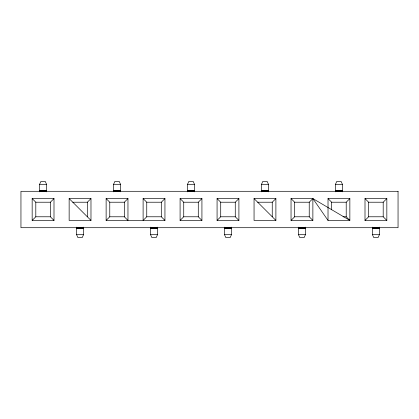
<?xml version="1.0" encoding="UTF-8"?>
<svg xmlns="http://www.w3.org/2000/svg" width="419" height="419" viewBox="0 0 419 419"><rect width="100%" height="100%" fill="white"/><g stroke="black" fill="none" stroke-linecap="round" stroke-linejoin="round"><path stroke-width="0.63" d="M39.585 191.844L39.585 184.313L40.947 181.401L45.215 181.401L46.577 184.313L46.577 191.844M83.559 227.156L83.559 234.687L82.197 237.599L77.929 237.599L76.567 234.687L76.567 227.156M113.549 191.844L113.549 184.313L114.911 181.401L119.179 181.401L120.541 184.313L120.541 191.844M157.523 227.156L157.523 234.687L156.161 237.599L151.893 237.599L150.531 234.687L150.531 227.156M187.513 191.844L187.513 184.313L188.875 181.401L193.143 181.401L194.505 184.313L194.505 191.844M231.487 227.156L231.487 234.687L230.125 237.599L225.857 237.599L224.495 234.687L224.495 227.156M261.477 191.844L261.477 184.313L262.839 181.401L267.107 181.401L268.469 184.313L268.469 191.844M305.451 227.156L305.451 234.687L304.089 237.599L299.821 237.599L298.459 234.687L298.459 227.156M335.441 191.844L335.441 184.313L336.803 181.401L341.071 181.401L342.433 184.313L342.433 191.844M379.415 227.156L379.415 234.687L378.053 237.599L373.785 237.599L372.423 234.687L372.423 227.156M32.163 220.42L35.804 216.78L35.804 202.22L32.163 198.58L53.999 198.58L53.999 220.42L32.163 220.42L32.163 198.58M35.804 202.22L50.359 202.22L53.999 198.58M72.786 202.22L87.341 202.22L90.981 198.58L90.981 220.42L69.145 220.42L69.145 198.58L90.981 198.58M106.127 220.42L109.768 216.78L124.323 216.78L127.963 220.42L127.963 198.58L106.127 198.58L106.127 220.42L164.945 220.42L164.945 198.58L143.109 198.58L143.109 220.42L146.75 216.78L146.75 202.22L143.109 198.58M106.127 198.58L109.768 202.22L124.323 202.22L127.963 198.58M164.945 220.42L161.305 216.78L161.305 202.22L164.945 198.58M180.091 220.42L183.732 216.78L198.287 216.78L201.927 220.42L201.927 198.58L180.091 198.58L180.091 220.42L201.927 220.42M198.287 216.78L198.287 202.22L201.927 198.58M217.073 220.42L220.713 216.78L235.269 216.78L238.909 220.42L238.909 198.58L217.073 198.58L217.073 220.42L238.909 220.42M235.269 216.78L235.269 202.22L238.909 198.58M257.695 202.22L272.25 202.22L275.891 198.58L254.055 198.58L254.055 220.42L275.891 220.42L275.891 198.58M291.037 220.42L294.677 216.78L309.232 216.78L312.873 220.42L312.873 198.58L291.037 198.58L291.037 220.42L312.873 220.42M291.037 198.58L294.677 202.22L309.232 202.22L312.873 198.58L349.855 220.42L349.855 198.58L328.019 198.58L328.019 220.42L349.855 220.42L346.214 216.78L343.051 216.78M346.214 216.78L346.214 202.22L349.855 198.58M365.001 220.42L368.641 216.78L383.196 216.78L386.837 220.42L386.837 198.58L365.001 198.58L365.001 220.42L386.837 220.42M365.001 198.58L368.641 202.22L383.196 202.22L386.837 198.58M39.585 184.313L46.577 184.313M113.549 184.313L120.541 184.313M187.513 184.313L194.505 184.313M261.477 184.313L268.469 184.313M335.441 184.313L342.433 184.313M39.585 190.436L46.577 190.436M113.549 190.436L120.541 190.436M187.513 190.436L194.505 190.436M261.477 190.436L268.469 190.436M335.441 190.436L342.433 190.436M39.585 190.661L46.577 190.661M113.549 190.661L120.541 190.661M187.513 190.661L194.505 190.661M261.477 190.661L268.469 190.661M335.441 190.661L342.433 190.661M39.585 190.87L46.577 190.87M113.549 190.87L120.541 190.87M187.513 190.87L194.505 190.87M261.477 190.87L268.469 190.87M335.441 190.87L342.433 190.87M39.585 191.064L46.577 191.064M113.549 191.064L120.541 191.064M187.513 191.064L194.505 191.064M261.477 191.064L268.469 191.064M335.441 191.064L342.433 191.064M39.585 191.237L46.577 191.237M113.549 191.237L120.541 191.237M187.513 191.237L194.505 191.237M261.477 191.237L268.469 191.237M335.441 191.237L342.433 191.237M39.585 191.389L46.577 191.389M113.549 191.389L120.541 191.389M187.513 191.389L194.505 191.389M261.477 191.389L268.469 191.389M335.441 191.389L342.433 191.389M39.585 191.504L46.577 191.504M113.549 191.504L120.541 191.504M187.513 191.504L194.505 191.504M261.477 191.504L268.469 191.504M335.441 191.504L342.433 191.504M39.585 191.593L46.577 191.593M113.549 191.593L120.541 191.593M187.513 191.593L194.505 191.593M261.477 191.593L268.469 191.593M335.441 191.593L342.433 191.593M39.585 191.645L46.577 191.666M113.549 191.645L120.541 191.666M187.513 191.645L194.505 191.666M261.477 191.666L268.469 191.645M335.441 191.645L342.433 191.666M146.75 202.22L161.305 202.22M180.091 198.58L183.732 202.22L198.287 202.22M217.073 198.58L220.713 202.22L235.269 202.22M328.019 198.58L331.659 202.22L346.214 202.22M35.804 216.78L50.359 216.78L53.999 220.42M146.75 216.78L161.305 216.78M76.567 227.334L83.559 227.334M150.531 227.334L157.523 227.334M224.495 227.334L231.487 227.334M298.459 227.334L305.451 227.334M372.423 227.334L379.415 227.334M76.567 227.407L83.559 227.355M150.531 227.355L157.523 227.407M224.495 227.407L231.487 227.355M298.459 227.407L305.451 227.355M372.423 227.407L379.415 227.355M76.567 227.496L83.559 227.496M150.531 227.496L157.523 227.496M224.495 227.496L231.487 227.496M298.459 227.496L305.451 227.496M372.423 227.496L379.415 227.496M76.567 227.611L83.559 227.611M150.531 227.611L157.523 227.611M224.495 227.611L231.487 227.611M298.459 227.611L305.451 227.611M372.423 227.611L379.415 227.611M76.567 227.936L83.559 227.936M150.531 227.936L157.523 227.936M224.495 227.936L231.487 227.936M298.459 227.936L305.451 227.936M372.423 227.936L379.415 227.936M76.567 228.13L83.559 228.13M150.531 228.13L157.523 228.13M224.495 228.13L231.487 228.13M298.459 228.13L305.451 228.13M372.423 228.13L379.415 228.13M76.567 228.339L83.559 228.339M150.531 228.339L157.523 228.339M224.495 228.339L231.487 228.339M298.459 228.339L305.451 228.339M372.423 228.339L379.415 228.339M76.567 228.565L83.559 228.565M150.531 228.565L157.523 228.565M224.495 228.565L231.487 228.565M298.459 228.565L305.451 228.565M372.423 228.565L379.415 228.565M76.567 234.687L83.559 234.687M150.531 234.687L157.523 234.687M224.495 234.687L231.487 234.687M298.459 234.687L305.451 234.687M372.423 234.687L379.415 234.687M254.055 198.58L275.891 220.42M69.145 198.58L90.981 220.42M312.873 198.58L328.019 220.42M383.196 202.22L383.196 216.78M368.641 202.22L368.641 216.78M331.659 202.22L331.659 209.814M309.232 202.22L309.232 216.78M294.677 202.22L294.677 216.78M272.25 202.22L272.25 216.78M220.713 202.22L220.713 216.78M183.732 202.22L183.732 216.78M124.323 202.22L124.323 216.78M109.768 202.22L109.768 216.78M87.341 202.22L87.341 216.78M50.359 202.22L50.359 216.78M398.05 191.3L20.95 191.3L20.95 227.7L398.05 227.7L398.05 191.3"/></g></svg>
